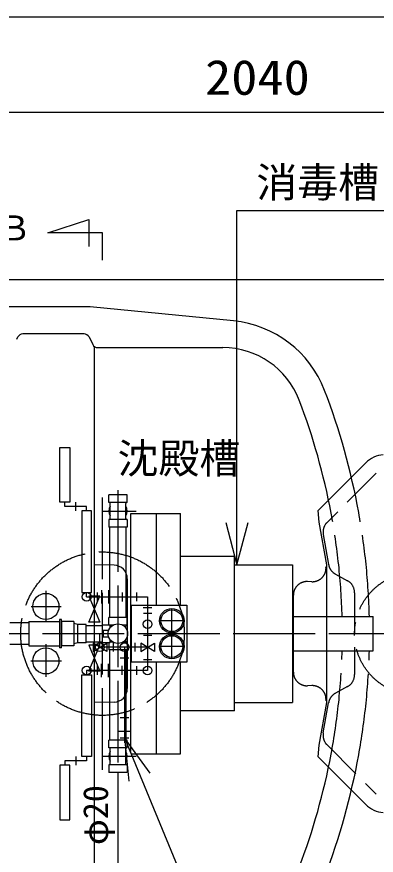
# Model space of a CAD drawing. Units: millimetres, scale not verified. Extents: x -14850 to 14850, y -10500 to 10500.
# Drawn here: x -6160 to -4842, y 453 to 3531 of the extents above; entities that cross this region are included whole.
import ezdxf
from ezdxf.enums import TextEntityAlignment as Align

# ---------------------------------------------------------------- set-up
doc = ezdxf.new("R2010")
doc.units = ezdxf.units.MM
doc.header["$LTSCALE"] = 50
for name, pattern in [('CHAIN1', [8, 5, -1, 1, -1]), ('DASHED3', [4, 3, -1]), ('LONG_DASHED1', [7, 6, -1])]:
    doc.linetypes.add(name, pattern=pattern)
for name, color, linetype, lineweight in [('0-0_躯体', 5, 'Continuous', 25), ('0-1_機器', 2, 'Continuous', 25), ('0-2_空気管', 3, 'Continuous', 25), ('0-3_水管', 3, 'Continuous', 25), ('0-5_製作', 5, 'Continuous', 25)]:
    doc.layers.add(name, color=color, linetype=linetype, lineweight=lineweight)
doc.styles.add('ＭＳ ゴシック', font='')
doc.styles.get('ＭＳ ゴシック').set_extended_font_data('MS Gothic')

msp = doc.modelspace()

# ---------------------------------------------------------------- linework, layer by layer
at = {"layer": '0-0_躯体', "color": 3}
msp.add_line((-5845.98, 2637.14), (-5845.98, 2737.14), dxfattribs=at)
msp.add_lwpolyline([(-5845.98, 2737.14), (-6045.98, 2737.14), (-5895.98, 2787.14), (-5895.98, 2687.14)], dxfattribs=at)
at = {"layer": '0-1_機器'}
msp.add_line((-9915.98, 2566.4), (-4255.98, 2566.4), dxfattribs=at)
at = {"layer": '0-2_空気管'}
for p, q in [((-5900.98, 2466.4), (-9257.63, 2466.4)), ((-5365.53, 2414.5), (-5891.24, 2465.93)), ((-6160.45, 2347.46), (-6156.51, 2355.35)), ((-5913.34, 2366.4), (-6138.62, 2366.4)), ((-5895.45, 2355.35), (-5881.51, 2327.46)), ((-5875.98, 2320.68), (-5875.98, 212.13)), ((-5863.62, 2316.4), (-5404.47, 2316.4)), ((-5755.98, 1775.4), (-5822.98, 1775.4)), ((-5822.98, 1747.31), (-5822.98, 1775.4)), ((-5755.98, 1747.31), (-5755.98, 1775.4)), ((-5984.05, 1733.4), (-5984.05, 1749.4)), ((-5944.05, 1717.4), (-5944.05, 1749.4)), ((-5755.98, 1747.31), (-5822.98, 1747.31)), ((-5818.08, 1688.6), (-5818.08, 1744.21)), ((-5760.88, 1688.6), (-5760.88, 1744.21)), ((-5647.59, 1371.4), (-5647.59, 1707.46)), ((-5560.29, 1371.4), (-5560.29, 1707.46)), ((-5822.98, 1685.5), (-5822.98, 1657.4)), ((-5755.98, 1685.5), (-5822.98, 1685.5)), ((-5755.98, 1685.5), (-5755.98, 1657.4)), ((-5755.98, 1657.4), (-5822.98, 1657.4)), ((-5819.48, 1325.4), (-5819.48, 1657.4)), ((-5759.48, 1325.4), (-5759.48, 1657.4)), ((-5361.66, 1549.32), (-5560.29, 1549.33)), ((-5361.66, 983.48), (-5361.66, 1549.32)), ((-5803.67, 1517.68), (-5875.98, 1519.57)), ((-5754.98, 1467.7), (-5754.98, 1065.11)), ((-5904.05, 1401.4), (-5904.05, 1417.4)), ((-5864.05, 1384.9), (-5864.05, 1417.9)), ((-5850.05, 1425.9), (-5850.05, 1376.9)), ((-5824.05, 1425.9), (-5824.05, 1376.9)), ((-5774.05, 1417.9), (-5774.05, 1384.9)), ((-5720.48, 1385.4), (-5720.48, 1417.4)), ((-5664.48, 1361.4), (-5696.48, 1361.4)), ((-5755.98, 1325.4), (-5822.98, 1325.4)), ((-5822.98, 1299.15), (-5822.98, 1325.4)), ((-5755.98, 1297.31), (-5755.98, 1325.4)), ((-5695.98, 1341.4), (-5664.98, 1341.4)), ((-5148.62, 1328.9), (-4852.28, 1328.9)), ((-6115.98, 1306.4), (-6185.98, 1306.4)), ((-6115.98, 1310.9), (-6003.48, 1310.9)), ((-6115.98, 1310.9), (-6115.98, 1221.9)), ((-5995.98, 1214.4), (-5995.98, 1318.4)), ((-5950.98, 1311.4), (-5995.98, 1311.4)), ((-5950.98, 1311.4), (-5950.98, 1221.4)), ((-5935.98, 1232.9), (-5935.98, 1299.9)), ((-5905.98, 1232.9), (-5905.98, 1299.9)), ((-5905.98, 1296.4), (-5845.48, 1296.4)), ((-5845.48, 1233.65), (-5845.48, 1298.85)), ((-5845.18, 1299.15), (-5817.98, 1299.15)), ((-5817.98, 1288.22), (-5817.98, 1299.15)), ((-5807.73, 1297.31), (-5817.98, 1297.31)), ((-5817.98, 1296.9), (-5808.4, 1296.9)), ((-5755.98, 1297.31), (-5771.23, 1297.31)), ((-5760.88, 1288.08), (-5760.88, 1294.21)), ((-5905.98, 1236.4), (-5845.48, 1236.4)), ((-5822.98, 1233.65), (-5822.98, 1207.4)), ((-5817.98, 1235.9), (-5808.4, 1235.9)), ((-5807.73, 1235.5), (-5817.98, 1235.5)), ((-5805.48, 1200.4), (-5805.48, 1232.4)), ((-5755.98, 1235.5), (-5771.23, 1235.5)), ((-5760.88, 1238.6), (-5760.88, 1244.73)), ((-5755.98, 1235.5), (-5755.98, 1207.4)), ((-5725.48, 1200.4), (-5725.48, 1232.4)), ((-5695.98, 1261.4), (-5664.98, 1261.4)), ((-6115.98, 1226.4), (-6185.98, 1226.4)), ((-6115.98, 1221.9), (-6003.48, 1221.9)), ((-5995.98, 1214.4), (-6003.48, 1214.4)), ((-5950.98, 1221.4), (-5995.98, 1221.4)), ((-5755.98, 1207.4), (-5822.98, 1207.4)), ((-5819.48, 875.4), (-5819.48, 1207.4)), ((-5765.48, 1216.4), (-5765.48, 865.84)), ((-5759.48, 875.4), (-5759.48, 1207.4)), ((-5749.48, 1176.4), (-5781.48, 1176.4)), ((-5695.98, 1171.4), (-5664.98, 1171.4)), ((-5864.05, 1114.9), (-5864.05, 1147.9)), ((-5850.05, 1106.9), (-5850.05, 1155.9)), ((-5824.05, 1106.9), (-5824.05, 1155.9)), ((-5774.05, 1114.9), (-5774.05, 1147.9)), ((-5720.48, 1115.4), (-5720.48, 1147.4)), ((-5647.59, 825.35), (-5647.59, 1161.4)), ((-5560.29, 825.35), (-5560.29, 1161.4)), ((-5904.05, 1131.4), (-5904.05, 1115.4)), ((-5803.67, 1015.13), (-5875.98, 1013.23)), ((-5361.66, 1013.39), (-5148.62, 1013.4)), ((-5749.48, 957.14), (-5781.48, 957.14)), ((-5361.66, 983.48), (-5560.29, 983.47)), ((-5790.48, 908.98), (-5740.48, 908.98)), ((-5755.98, 875.4), (-5822.98, 875.4)), ((-5822.98, 847.31), (-5822.98, 875.4)), ((-5781.48, 884.02), (-5749.48, 884.02)), ((-5755.98, 847.31), (-5755.98, 875.4)), ((-5755.98, 847.31), (-5822.98, 847.31)), ((-5818.08, 788.6), (-5818.08, 844.21)), ((-5760.88, 788.6), (-5760.88, 844.21)), ((-5944.05, 815.4), (-5944.05, 783.4)), ((-5741.62, 825.35), (-5560.29, 825.35)), ((-5984.05, 799.4), (-5984.05, 783.4)), ((-5822.98, 785.5), (-5822.98, 757.4)), ((-5755.98, 785.5), (-5822.98, 785.5)), ((-5755.98, 785.5), (-5755.98, 757.4)), ((-5755.98, 757.4), (-5822.98, 757.4))]:
    msp.add_line(p, q, dxfattribs=at)
at = {"layer": '0-2_空気管', "linetype": 'LONG_DASHED1'}
for p, q in [((-5789.48, 1793.47), (-5789.48, 735.1)), ((-5845.98, 766.4), (-5845.98, 1766.4)), ((-5846.21, 1716.4), (-5723, 1716.4)), ((-5077.35, 1457.21), (-5094.13, 1457.72)), ((-6053.55, 1423.41), (-6053.55, 1309.7)), ((-5145.65, 1116.06), (-5145.65, 1416.74)), ((-6107.09, 1366.4), (-5998.07, 1366.4)), ((-5591.62, 1268.9), (-5591.62, 1358.9)), ((-5995.98, 1311.4), (-5995.98, 1221.4)), ((-5546.62, 1313.9), (-5636.62, 1313.9)), ((-9915.98, 1266.4), (-4215.98, 1266.4)), ((-5591.62, 1173.9), (-5591.62, 1263.9)), ((-6053.55, 1228.1), (-6053.55, 1107.41)), ((-5546.62, 1218.9), (-5636.62, 1218.9)), ((-6109.1, 1166.4), (-5996.06, 1166.4)), ((-5077.35, 1075.6), (-5094.13, 1075.09)), ((-5846.21, 816.4), (-5723, 816.4))]:
    msp.add_line(p, q, dxfattribs=at)
at = {"layer": '0-2_空気管'}
for points in [[(-5352.61, 1519.42), (-5352.61, 2819.21), (-4748.32, 2819.21)], [(-5904.05, 1717.4), (-5904.05, 1733.4), (-5984.05, 1733.4)], [(-5741.62, 833.35), (-5741.62, 1707.46), (-5560.29, 1707.46)], [(-5394.02, 1673.96), (-5352.61, 1519.42), (-5311.2, 1673.96)], [(-5361.66, 1519.42), (-5148.62, 1519.41), (-5148.62, 1013.4)], [(-5904.05, 1401.4), (-5680.48, 1401.4), (-5680.48, 1131.4), (-5904.05, 1131.4)], [(-5148.62, 1203.9), (-4852.28, 1203.9), (-4852.28, 1328.9)], [(-5995.98, 1318.4), (-6003.48, 1318.4), (-6003.48, 1214.4)], [(-5905.98, 1299.9), (-5935.98, 1299.9), (-5950.98, 1303.9)], [(-5680.48, 1216.4), (-5855.48, 1216.4), (-5855.48, 1266.4), (-5843.48, 1266.4)], [(-5823.3, 1278.4), (-5843.48, 1278.4), (-5843.48, 1254.4), (-5823.3, 1254.4)], [(-5905.98, 1232.9), (-5935.98, 1232.9), (-5950.98, 1228.9)], [(-5845.48, 1233.65), (-5817.98, 1233.65), (-5817.98, 1244.59)], [(-5671.44, 754.57), (-5765.48, 884.02), (-5748.77, 724.89)], [(-5765.48, 884.02), (-5269.36, -317.31), (-4628.68, -317.31)], [(-5904.05, 815.4), (-5904.05, 799.4), (-5984.05, 799.4)]]:
    msp.add_lwpolyline(points, dxfattribs=at)
for points in [[(-5966.05, 1949.4), (-5966.05, 1749.4), (-6002.05, 1749.4), (-6002.05, 1949.4)], [(-5886.05, 1417.4), (-5886.05, 1717.4), (-5922.05, 1717.4), (-5922.05, 1417.4)], [(-5855.98, 1404.4), (-5895.98, 1404.4), (-5855.98, 1308.4), (-5895.98, 1308.4)], [(-5739.62, 1371.4), (-5536.62, 1371.4), (-5536.62, 1161.4), (-5739.62, 1161.4)], [(-5830.48, 1201.4), (-5880.48, 1231.4), (-5880.48, 1201.4), (-5830.48, 1231.4)], [(-5655.48, 1201.4), (-5705.48, 1231.4), (-5705.48, 1201.4), (-5655.48, 1231.4)], [(-5855.98, 1224.4), (-5895.98, 1224.4), (-5855.98, 1128.4), (-5895.98, 1128.4)], [(-5886.05, 1115.4), (-5886.05, 815.4), (-5922.05, 815.4), (-5922.05, 1115.4)], [(-5966.05, 583.4), (-5966.05, 783.4), (-6002.05, 783.4), (-6002.05, 583.4)]]:
    msp.add_lwpolyline(points, close=True, dxfattribs=at)
at = {"layer": '0-2_空気管', "linetype": 'LONG_DASHED1'}
msp.add_circle((-5845.98, 1266.4), 300, dxfattribs=at)
at = {"layer": '0-2_空気管'}
for centre, radius in [((-5904.05, 1401.4), 16), ((-6053.55, 1366.4), 48), ((-5591.62, 1313.9), 45), ((-5591.62, 1313.9), 40), ((-5789.48, 1266.4), 35.89), ((-5680.48, 1301.4), 16), ((-5591.62, 1218.9), 45), ((-5855.48, 1216.4), 16), ((-5765.48, 1216.4), 16), ((-5591.62, 1218.9), 40), ((-6053.55, 1166.4), 48), ((-5904.05, 1131.4), 16), ((-5680.48, 1131.4), 16)]:
    msp.add_circle(centre, radius, dxfattribs=at)
for centre, radius, start, end in [((-5900.98, 2366.4), 100, 84.41309, 89.99998), ((-5404.47, 2016.4), 400, 20.92482, 84.41309), ((-6138.62, 2346.4), 20, 90, 153.43494), ((-5913.34, 2346.4), 20, 26.56505, 90), ((-5863.62, 2336.4), 20, 206.56503, 270), ((-5404.47, 2016.4), 300, 20.92482, 90), ((-7365.98, 1266.4), 2500, 10.25327, 20.92482), ((-7365.98, 1266.4), 2400, 10.62198, 20.92482), ((-5789.48, 1716.4), 33.5, 148.62476, 211.37523), ((-5821.18, 1744.21), 3.1, 0, 90), ((-5757.78, 1744.21), 3.1, 90, 180), ((-5789.48, 1716.4), 33.5, 328.62476, 31.37523), ((-5821.18, 1688.6), 3.1, 270, 0), ((-5757.78, 1688.6), 3.1, 180, 270), ((-5804.98, 1467.7), 50, 0, 88.49998), ((-5845.18, 1298.85), 0.3, 90, 180), ((-5757.78, 1294.21), 3.1, 90, 180), ((-5757.78, 1238.6), 3.1, 180, 270), ((-5804.98, 1065.11), 50, 271.5, 0), ((-5789.48, 816.4), 33.5, 148.62476, 211.37523), ((-5821.18, 844.21), 3.1, 0, 90), ((-5757.78, 844.21), 3.1, 90, 180), ((-5789.48, 816.4), 33.5, 328.62476, 31.37523), ((-7365.98, 1266.4), 2400, 339.07516, 349.37801), ((-7365.98, 1266.4), 2500, 339.07516, 349.7467), ((-5821.18, 788.6), 3.1, 270, 0), ((-5757.78, 788.6), 3.1, 180, 270)]:
    msp.add_arc(centre, radius, start, end, dxfattribs=at)
at = {"layer": '0-2_空気管', "linetype": 'LONG_DASHED1'}
for centre, radius, start, end in [((-7365.98, 1266.4), 2400, 1.49223, 10.62198), ((-7365.98, 1266.4), 2500, 1.43253, 10.25327), ((-5075.84, 1507.18), 50, 268.26393, 5.88083), ((-5095.65, 1407.74), 50, 88.26393, 180), ((-7365.98, 1266.4), 2400, 349.37801, 358.50775), ((-7365.98, 1266.4), 2500, 349.7467, 358.56744), ((-5095.65, 1125.07), 50, 180, 271.73605), ((-5075.84, 1025.62), 50, 354.11914, 91.73605)]:
    msp.add_arc(centre, radius, start, end, dxfattribs=at)
at = {"layer": '0-3_水管', "linetype": 'DASHED3'}
for p, q in [((-4841.62, 1855.16), (-5021.97, 1674.81)), ((-5035.86, 1630.77), (-5016.33, 1520.03)), ((-4991.13, 1484.87), (-4946.94, 1460.64)), ((-4920.98, 1416.8), (-4920.98, 1116.01)), ((-4946.94, 1072.17), (-4991.13, 1047.94)), ((-5035.86, 902.04), (-5016.33, 1012.78)), ((-5021.97, 858), (-4841.62, 677.64))]:
    msp.add_line(p, q, dxfattribs=at)
at = {"layer": '0-3_水管', "color": 6}
msp.add_line((-5789.48, 757.4), (-5789.48, -83.6), dxfattribs=at)
at = {"layer": '0-3_水管'}
for points in [[(-5022.94, 1519.42), (-5050.54, 1675.95), (-5055.16, 1717.99), (-4879.8, 1893.35)], [(-4879.8, 639.46), (-5055.16, 814.82), (-5050.54, 856.86), (-5022.94, 1013.39), (-5022.94, 1519.42)]]:
    msp.add_lwpolyline(points, dxfattribs=at)
at = {"layer": '0-3_水管', "linetype": 'CHAIN1'}
msp.add_circle((-4695.98, 1266.4), 225, dxfattribs=at)
at = {"layer": '0-3_水管'}
for centre, start, end in [((-4806.26, 1819.81), 95.38419, 135), ((-4806.26, 713), 225, 264.6158)]:
    msp.add_arc(centre, 104, start, end, dxfattribs=at)
at = {"layer": '0-3_水管', "linetype": 'DASHED3'}
for centre, start, end in [((-4986.62, 1639.45), 135, 190), ((-4967.09, 1528.71), 190, 241.2621), ((-4970.98, 1416.8), 0, 61.2621), ((-4970.98, 1116.01), 298.73788, 0), ((-4967.09, 1004.1), 118.73788, 170), ((-4986.62, 893.35), 170, 225)]:
    msp.add_arc(centre, 50, start, end, dxfattribs=at)
at = {"layer": '0-5_製作', "color": 2}
for p, q in [((-9915.98, 3530.71), (-4255.98, 3530.71)), ((-6295.98, 3180.71), (-4255.98, 3180.71))]:
    msp.add_line(p, q, dxfattribs=at)

# ---------------------------------------------------------------- texts
at = {"layer": '0-0_躯体', "color": 4, "style": 'ＭＳ ゴシック'}
msp.add_text('Ｂ', height=91.79, dxfattribs=at).set_placement((-6231.81, 2682.18), align=Align.BOTTOM_LEFT)
at = {"layer": '0-2_空気管', "color": 4, "style": 'ＭＳ ゴシック'}
for s, p in [('\u3000消毒槽\u3000', (-5431.28, 2835.16)), ('沈殿槽', (-5790.65, 1821.95))]:
    msp.add_text(s, height=110, dxfattribs=at).set_placement(p, align=Align.BOTTOM_LEFT)
at = {"layer": '0-3_水管', "color": 4, "style": 'ＭＳ ゴシック'}
msp.add_text('φ20', height=91.79, rotation=90, dxfattribs=at).set_placement((-5797.89, 490.55), align=Align.BOTTOM_LEFT)
at = {"layer": '0-5_製作', "color": 4, "style": 'ＭＳ ゴシック', "width": 1.1}
msp.add_text('2040', height=128.4, dxfattribs=at).set_placement((-5469.73, 3205.71), align=Align.BOTTOM_LEFT)

doc.saveas('drawing.dxf')
